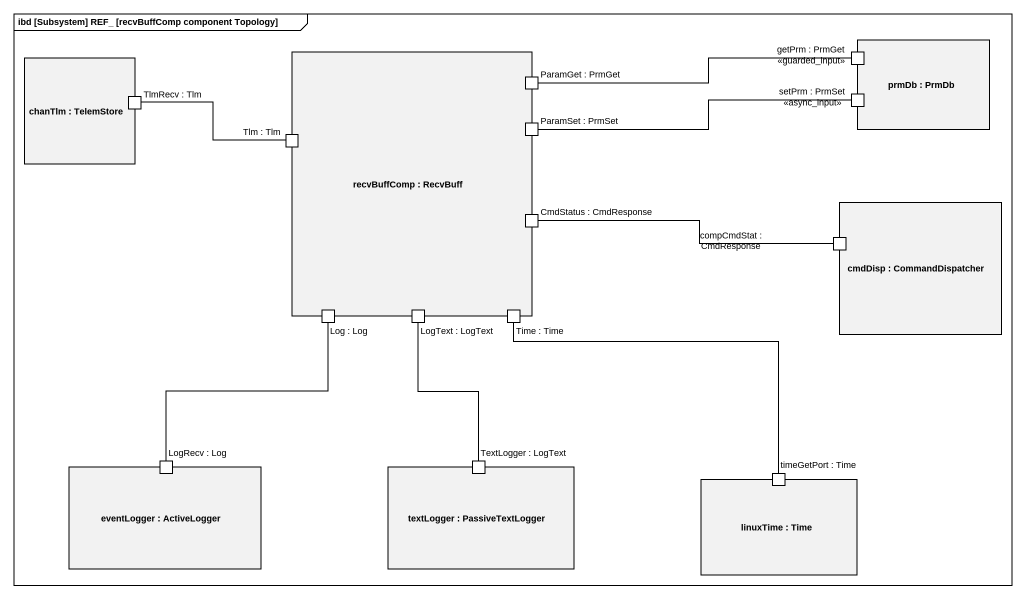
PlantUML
@startuml
mainframe ibd [Subsystem] REF_ [recvBuffComp component Topology]
rectangle "chanTlm : TelemStore" as chanTlm {
  port "TlmRecv : Tlm" as TlmRecv_Tlm
}
rectangle "recvBuffComp : RecvBuff" as recvBuffComp {
  port "ParamGet : PrmGet" as ParamGet_PrmGet
  port "Tlm : Tlm" as Tlm_Tlm
  port "ParamSet : PrmSet" as ParamSet_PrmSet
  port "CmdStatus : CmdResponse" as CmdStatus_CmdResponse
  port "Log : Log" as Log_Log
  port "LogText : LogText" as LogText_LogText
  port "Time : Time" as Time_Time
}
rectangle "prmDb : PrmDb" as prmDb {
  port "getPrm : PrmGet <<guarded_input>>" as getPrm_PrmGet_guarded_input
  port "setPrm : PrmSet <<async_input>>" as setPrm_PrmSet_async_input
}
rectangle "cmdDisp : CommandDispatcher" as cmdDisp {
  port "compCmdStat : CmdResponse" as compCmdStat_CmdResponse
}
rectangle "eventLogger : ActiveLogger" as eventLogger {
  port "LogRecv : Log" as LogRecv_Log
}
rectangle "textLogger : PassiveTextLogger" as textLogger {
  port "TextLogger : LogText" as TextLogger_LogText
}
rectangle "linuxTime : Time" as linuxTime {
  port "timeGetPort : Time" as timeGetPort_Time
}
ParamGet_PrmGet -right- getPrm_PrmGet_guarded_input
Tlm_Tlm -left- TlmRecv_Tlm
ParamSet_PrmSet -right- setPrm_PrmSet_async_input
CmdStatus_CmdResponse -right- compCmdStat_CmdResponse
Log_Log -- LogRecv_Log
LogText_LogText -- TextLogger_LogText
Time_Time -- timeGetPort_Time
@enduml
